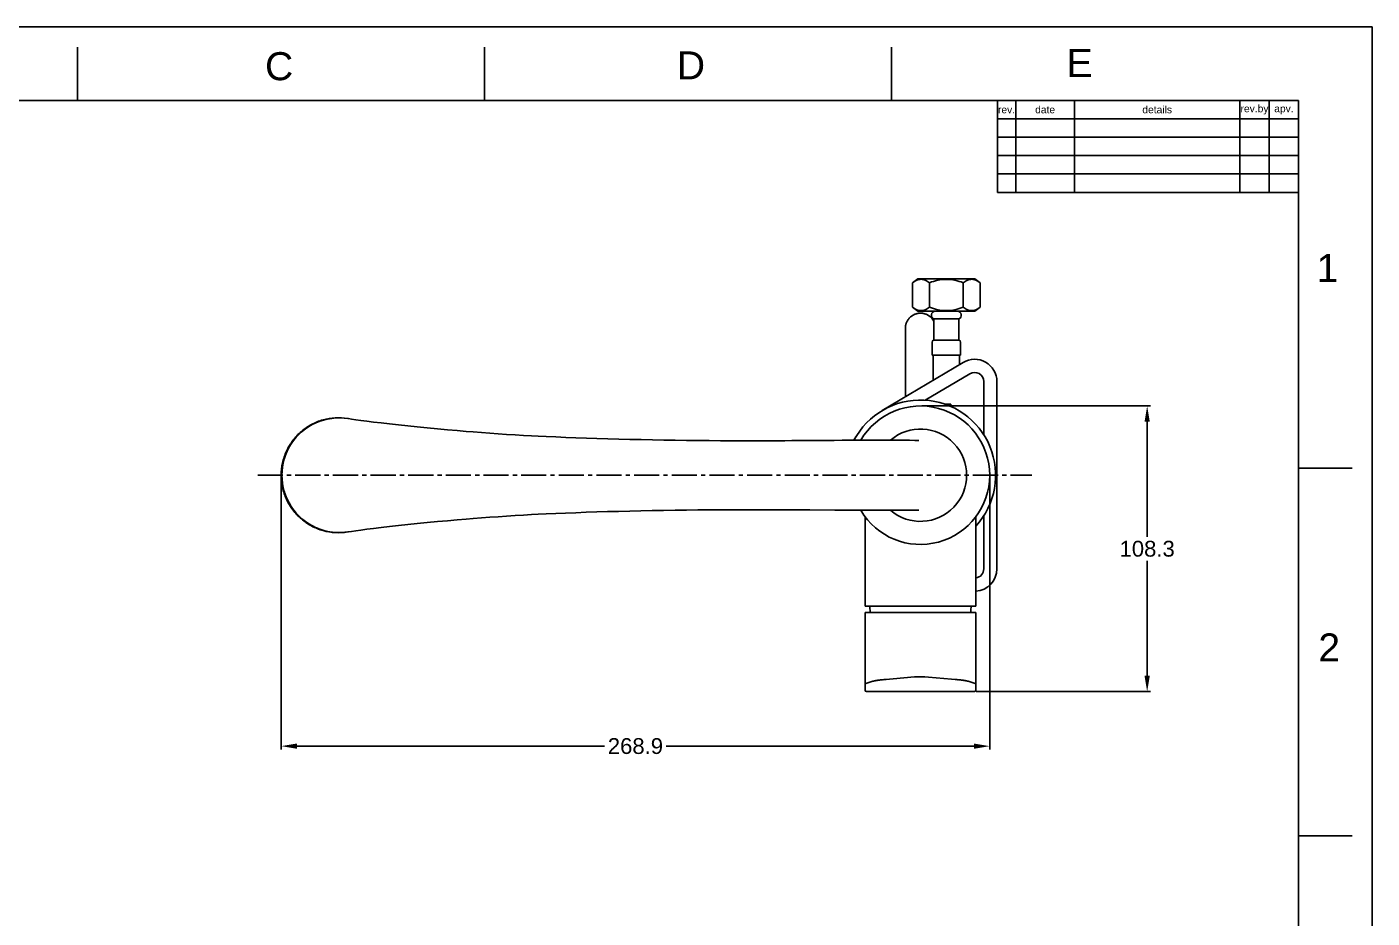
# Model space of a CAD drawing. Header units: millimetres. Extents: x 6330 to 7158, y 1153 to 2324.
# Drawn here: x 6648 to 7158, y 1986 to 2324 of the extents above; entities that cross this region are included whole.
import ezdxf

# ---------------------------------------------------------------- set-up
doc = ezdxf.new("R2010")
doc.units = ezdxf.units.MM
doc.linetypes.add('CENTER2', pattern=[28.575, 19.05, -3.175, 3.175, -3.175])
for name, color, linetype in [('02___PRT_ALL_AXES', 7, 'Continuous'), ('CENTER', 1, 'CENTER2'), ('TEXT', 2, 'Continuous')]:
    doc.layers.add(name, color=color, linetype=linetype)
doc.layers.add('DIM', color=3, linetype='Continuous', lineweight=9)
doc.styles.get("Standard").update_dxf_attribs({"font": 'arial.ttf'})
doc.dimstyles.new('사본(2) STANDARD', dxfattribs={"dimscale": 0, "dimtxt": 4, "dimasz": 4, "dimexe": 1.25, "dimexo": 0.625, "dimgap": 1.5, "dimtad": 3, "dimtih": 1, "dimtoh": 1, "dimdec": 1, "dimzin": 9, "dimdsep": 46, "dimtxsty": 'Standard', "dimcen": 2.5, "dimclrd": 3, "dimclre": 3, "dimclrt": 4, "dimadec": 0, "dimazin": 0, "dimtfac": 1, "dimtdec": 1, "dimtmove": 0, "dimatfit": 3, "dimfxl": 1.25, "dimtfill": 1, "dimtolj": 1, "dimtzin": 0, "dimarcsym": 0})

# ---------------------------------------------------------------- blocks, each defined once
blk = doc.blocks.new('*D18')
at = {"layer": 'Defpoints', "color": 0, "transparency": 16777216}
for p in [(6744.28, 2154.2), (7013.19, 2154.2), (7013.19, 2051.43)]:
    blk.add_point(p, dxfattribs=at)
at = {"layer": 'DIM', "color": 3, "lineweight": -2, "transparency": 16777216}
for p, q in [((6744.28, 2153.57), (6744.28, 2050.18)), ((7013.19, 2153.57), (7013.19, 2050.18)), ((6750.28, 2051.43), (6867.06, 2051.43)), ((7007.19, 2051.43), (6890.42, 2051.43))]:
    blk.add_line(p, q, dxfattribs=at)
at = {"layer": 'DIM', "color": 3, "transparency": 16777216}
for points in [[(6750.28, 2052.43), (6750.28, 2050.43), (6744.28, 2051.43)], [(7007.19, 2052.43), (7007.19, 2050.43), (7013.19, 2051.43)]]:
    blk.add_solid(points, dxfattribs=at)
at = {"layer": 'DIM', "color": 4, "transparency": 16777216, "insert": (6878.74, 2051.43), "char_height": 6, "attachment_point": 5, "bg_fill": 3, "box_fill_scale": 1.1, "bg_fill_color": 256, "bg_fill_true_color": 13158600, "bg_fill_transparency": 0}
blk.add_mtext('\\A1;268.9', dxfattribs=at)
blk = doc.blocks.new('*D19')
at = {"layer": 'Defpoints', "color": 0, "transparency": 16777216}
for p in [(6986.93, 2180.46), (7072.96, 2180.46), (7007.44, 2072.11)]:
    blk.add_point(p, dxfattribs=at)
at = {"layer": 'DIM', "color": 3, "lineweight": -2, "transparency": 16777216}
for p, q in [((6987.56, 2180.46), (7074.21, 2180.46)), ((7072.96, 2174.46), (7072.96, 2130.85)), ((7072.96, 2078.11), (7072.96, 2121.72)), ((7008.07, 2072.11), (7074.21, 2072.11))]:
    blk.add_line(p, q, dxfattribs=at)
at = {"layer": 'DIM', "color": 3, "transparency": 16777216}
for points in [[(7071.96, 2174.46), (7073.96, 2174.46), (7072.96, 2180.46)], [(7071.96, 2078.11), (7073.96, 2078.11), (7072.96, 2072.11)]]:
    blk.add_solid(points, dxfattribs=at)
at = {"layer": 'DIM', "color": 4, "transparency": 16777216, "insert": (7072.96, 2126.28), "char_height": 6, "attachment_point": 5, "bg_fill": 3, "box_fill_scale": 1.1, "bg_fill_color": 256, "bg_fill_true_color": 13158600, "bg_fill_transparency": 0}
blk.add_mtext('\\A1;108.3', dxfattribs=at)

msp = doc.modelspace()

# ---------------------------------------------------------------- linework, layer by layer
at = {"color": 7, "linetype": 'Continuous'}
for p, q in [((6330.03, 2324.25), (7158.33, 2324.25)), ((7158.33, 2324.25), (7158.33, 1152.91)), ((6666.93, 2296.36), (6666.93, 2316.63)), ((6821.43, 2296.36), (6821.43, 2316.63)), ((6975.94, 2296.36), (6975.94, 2316.63)), ((7130.44, 2296.36), (6357.92, 2296.36)), ((7130.44, 1180.8), (7130.44, 2296.36)), ((6983.91, 2227.22), (6985.92, 2228.72)), ((6983.91, 2217.91), (6983.91, 2227.22)), ((7007.56, 2228.72), (6985.92, 2228.72)), ((6990.33, 2217.91), (6990.33, 2227.22)), ((7003.15, 2217.91), (7003.15, 2227.22)), ((7009.56, 2227.22), (7007.56, 2228.72)), ((7009.56, 2217.91), (7009.56, 2227.22)), ((6985.92, 2216.41), (6983.91, 2217.91)), ((7007.56, 2216.41), (6985.92, 2216.41)), ((7007.56, 2216.41), (7009.56, 2217.91)), ((6981.18, 2209.89), (6981.18, 2209.95)), ((6981.18, 2209.94), (6981.18, 2209.91)), ((6981.18, 2209.64), (6981.18, 2209.92)), ((6981.18, 2209.32), (6981.18, 2209.64)), ((6981.18, 2207.94), (6981.18, 2208.48)), ((6981.18, 2205.13), (6981.18, 2207.94)), ((6991.99, 2205.41), (7001.49, 2205.41)), ((6981.18, 2198.77), (6981.18, 2199.32)), ((6981.18, 2194.69), (6981.18, 2198.77)), ((6981.18, 2195.99), (6981.18, 2196.4)), ((6991.74, 2190.25), (6991.74, 2199.71)), ((7001.74, 2196.21), (7001.74, 2199.71)), ((6981.18, 2183.96), (6981.18, 2195.09)), ((7005.65, 2192.72), (6988.75, 2182.65)), ((6981.18, 2189.21), (6981.18, 2189.6)), ((7010.94, 2169.57), (7010.94, 2189.71)), ((6984.95, 2180.38), (6984.94, 2180.38)), ((6998.48, 2181.21), (6996.03, 2181.21)), ((6998.48, 2180.25), (6998.48, 2181.21)), ((6954.16, 2167.42), (6957.16, 2167.44)), ((6957.16, 2167.44), (6959.86, 2167.45)), ((6959.86, 2167.45), (6962.31, 2167.47)), ((6962.31, 2167.47), (6964.52, 2167.48)), ((6964.52, 2167.48), (6966.54, 2167.48)), ((6966.54, 2167.48), (6968.37, 2167.49)), ((6968.37, 2167.49), (6970.05, 2167.49)), ((6970.05, 2167.49), (6971.58, 2167.49)), ((6971.58, 2167.49), (6972.98, 2167.49)), ((6972.98, 2167.49), (6974.26, 2167.49)), ((6974.26, 2167.49), (6975.44, 2167.49)), ((6975.44, 2167.49), (6977.03, 2167.49)), ((6977.03, 2167.49), (6978.43, 2167.48)), ((6978.43, 2167.48), (6979.66, 2167.48)), ((6979.66, 2167.48), (6981.09, 2167.47)), ((6981.09, 2167.47), (6982.81, 2167.45)), ((6982.81, 2167.45), (6984.79, 2167.43)), ((6984.79, 2167.43), (6985.33, 2167.43)), ((6985.33, 2167.43), (6985.75, 2167.43)), ((6985.75, 2167.43), (6985.99, 2167.43)), ((6985.99, 2167.43), (6986.16, 2167.43)), ((6986.16, 2167.43), (6986.24, 2167.43)), ((7130.44, 2156.92), (7150.71, 2156.92)), ((6954.45, 2140.97), (6944.95, 2141.04)), ((6958.27, 2140.95), (6954.45, 2140.97)), ((6960.55, 2140.94), (6958.27, 2140.95)), ((6962.63, 2140.93), (6960.55, 2140.94)), ((6964.55, 2140.92), (6962.63, 2140.93)), ((6966.31, 2140.91), (6964.55, 2140.92)), ((6967.94, 2140.91), (6966.31, 2140.91)), ((6969.44, 2140.9), (6967.94, 2140.91)), ((6970.82, 2140.9), (6969.44, 2140.9)), ((6972.11, 2140.9), (6970.82, 2140.9)), ((6973.86, 2140.9), (6972.11, 2140.9)), ((6975.42, 2140.9), (6973.86, 2140.9)), ((6976.81, 2140.91), (6975.42, 2140.9)), ((6978.45, 2140.91), (6976.81, 2140.91)), ((6980.19, 2140.92), (6978.45, 2140.91)), ((6982.38, 2140.94), (6980.19, 2140.92)), ((6985.53, 2140.97), (6985.12, 2140.96)), ((6985.86, 2140.97), (6985.53, 2140.97)), ((6986.1, 2140.97), (6985.86, 2140.97)), ((6986.22, 2140.97), (6986.1, 2140.97)), ((6986.27, 2140.97), (6986.22, 2140.97)), ((6986.29, 2140.97), (6986.27, 2140.97)), ((7010.94, 2118.68), (7010.94, 2138.82)), ((6976.3, 2130.19), (6976.31, 2130.19)), ((6997.55, 2130.19), (6997.57, 2130.19)), ((6965.93, 2102.12), (6973.83, 2102.12)), ((6965.93, 2102.12), (6965.93, 2074.81)), ((6967.93, 2102.12), (7007.94, 2102.12)), ((7007.94, 2102.12), (7007.94, 2074.78)), ((6965.93, 2074.78), (6965.93, 2072.61)), ((6972.75, 2076.64), (6973.15, 2076.67)), ((7000.04, 2076.72), (7000.38, 2076.7)), ((7000.38, 2076.7), (7000.79, 2076.67)), ((7000.87, 2076.66), (7001.04, 2076.65)), ((7001.04, 2076.65), (7001.36, 2076.62)), ((7007.94, 2072.61), (7007.94, 2074.78)), ((7007.44, 2072.11), (6966.43, 2072.11)), ((6973.79, 2072.11), (6966.43, 2072.11)), ((7130.44, 2017.47), (7150.71, 2017.47))]:
    msp.add_line(p, q, dxfattribs=at)
for p, q in [((7016.1, 2296.36), (7016.1, 2261.5)), ((7023.07, 2296.36), (7023.07, 2261.5)), ((7045.38, 2296.36), (7045.38, 2261.5)), ((7108.13, 2296.36), (7108.13, 2261.5)), ((7119.29, 2296.36), (7119.29, 2261.5)), ((7130.44, 2289.39), (7016.1, 2289.39)), ((7130.44, 2282.42), (7016.1, 2282.42)), ((7130.44, 2275.44), (7016.1, 2275.44)), ((7130.44, 2268.47), (7016.1, 2268.47)), ((7130.44, 2261.5), (7016.1, 2261.5))]:
    msp.add_line(p, q)
for points in [[(6981.18, 2209.91), (6981.19, 2210.14), (6981.2, 2210.37), (6981.22, 2210.59), (6981.25, 2210.82), (6981.29, 2211.05), (6981.34, 2211.27), (6981.4, 2211.5), (6981.47, 2211.73), (6981.55, 2211.95), (6981.64, 2212.17), (6981.74, 2212.39), (6981.85, 2212.6), (6981.96, 2212.81), (6982.08, 2213.01), (6982.22, 2213.21), (6982.36, 2213.4), (6982.5, 2213.58), (6982.66, 2213.76), (6982.82, 2213.94), (6982.99, 2214.1), (6983.17, 2214.26), (6983.35, 2214.41), (6983.54, 2214.56), (6983.73, 2214.69), (6983.93, 2214.82), (6984.14, 2214.94), (6984.35, 2215.05), (6984.56, 2215.15), (6984.78, 2215.25), (6985, 2215.33), (6985.22, 2215.41), (6985.45, 2215.47), (6985.68, 2215.53), (6985.91, 2215.58), (6986.15, 2215.61), (6986.38, 2215.64), (6986.62, 2215.66), (6986.86, 2215.67), (6986.93, 2215.67)], [(6986.93, 2215.67), (6987.02, 2215.67), (6987.26, 2215.66), (6987.5, 2215.64), (6987.73, 2215.61), (6987.96, 2215.57), (6988.2, 2215.53), (6988.43, 2215.47), (6988.65, 2215.4), (6988.88, 2215.33), (6989.1, 2215.24), (6989.32, 2215.15), (6989.53, 2215.05), (6989.74, 2214.94), (6989.94, 2214.82), (6990.14, 2214.69), (6990.34, 2214.55), (6990.52, 2214.41), (6990.71, 2214.26), (6990.88, 2214.1), (6991.05, 2213.93), (6991.21, 2213.76), (6991.37, 2213.58), (6991.51, 2213.39), (6991.65, 2213.2), (6991.78, 2213.01), (6991.91, 2212.8), (6991.99, 2212.66)], [(6981.18, 2208.47), (6981.18, 2208.92), (6981.18, 2209.32)], [(6981.18, 2199.87), (6981.18, 2200.92), (6981.18, 2201.43), (6981.18, 2201.93), (6981.18, 2202.43), (6981.18, 2202.91), (6981.18, 2205.13)], [(6981.18, 2196.81), (6981.18, 2197.21), (6981.18, 2197.61), (6981.18, 2198), (6981.18, 2199.96)], [(6981.18, 2190.09), (6981.18, 2190.58), (6981.18, 2191.06), (6981.18, 2192.93)], [(6769.82, 2175.67), (6771, 2175.49), (6772.58, 2175.26), (6774.48, 2175), (6776.75, 2174.71), (6779.39, 2174.37), (6782.27, 2174.02), (6785.39, 2173.66), (6788.77, 2173.27), (6792.3, 2172.89), (6795.96, 2172.51), (6799.76, 2172.14), (6803.59, 2171.78), (6807.38, 2171.44), (6811.14, 2171.11), (6814.46, 2170.83)], [(6814.46, 2170.83), (6817.2, 2170.61), (6820.34, 2170.37), (6823.51, 2170.14), (6826.69, 2169.92), (6829.86, 2169.7), (6833.04, 2169.5), (6836.2, 2169.31), (6839.32, 2169.13), (6841.88, 2169)], [(6841.88, 2169), (6844.9, 2168.86), (6848.55, 2168.7), (6852.3, 2168.55), (6856.16, 2168.4), (6860.11, 2168.27), (6864.14, 2168.14), (6868.25, 2168.02), (6872.42, 2167.9), (6876.64, 2167.8), (6880.91, 2167.71), (6885.2, 2167.62), (6889.52, 2167.54), (6893.84, 2167.47), (6898.16, 2167.42), (6902.46, 2167.37), (6906.74, 2167.33), (6910.99, 2167.3), (6915.19, 2167.27), (6919.33, 2167.26), (6923.4, 2167.26), (6926.91, 2167.27)], [(6926.91, 2167.27), (6929.62, 2167.27), (6932.64, 2167.29), (6935.47, 2167.3), (6938.1, 2167.31), (6940.55, 2167.33), (6942.86, 2167.34)], [(6942.86, 2167.34), (6947.07, 2167.37), (6948.99, 2167.38), (6950.81, 2167.4), (6954.16, 2167.42)], [(6841.88, 2139.39), (6839.32, 2139.26), (6836.2, 2139.09), (6833.04, 2138.9), (6829.86, 2138.69), (6826.69, 2138.48), (6823.51, 2138.25), (6820.34, 2138.02), (6817.2, 2137.78), (6814.46, 2137.56)], [(6926.91, 2141.13), (6923.39, 2141.13), (6919.31, 2141.13), (6915.16, 2141.12), (6910.95, 2141.1), (6906.69, 2141.07), (6902.41, 2141.03), (6898.1, 2140.98), (6893.77, 2140.92), (6889.45, 2140.85), (6885.13, 2140.77), (6880.83, 2140.69), (6876.57, 2140.59), (6872.35, 2140.49), (6868.18, 2140.38), (6864.08, 2140.26), (6860.05, 2140.13), (6856.11, 2139.99), (6852.26, 2139.85), (6848.52, 2139.69), (6844.88, 2139.53), (6841.88, 2139.39)], [(6944.95, 2141.04), (6941.08, 2141.06), (6938.98, 2141.07), (6936.76, 2141.09), (6934.4, 2141.1), (6931.88, 2141.11), (6929.22, 2141.12), (6926.91, 2141.13)], [(6985.12, 2140.96), (6984.31, 2140.96), (6984.16, 2140.96), (6983.99, 2140.95), (6983.82, 2140.95), (6983.64, 2140.95), (6982.38, 2140.94)], [(6814.46, 2137.56), (6811.14, 2137.28), (6807.38, 2136.95), (6803.59, 2136.61), (6799.76, 2136.25), (6795.96, 2135.88), (6792.3, 2135.5), (6788.77, 2135.12), (6785.39, 2134.74), (6782.27, 2134.37), (6779.39, 2134.02), (6776.75, 2133.69), (6774.48, 2133.39), (6772.58, 2133.13), (6771, 2132.91), (6769.82, 2132.72)], [(6973.15, 2076.67), (6973.4, 2076.69), (6973.82, 2076.72)]]:
    msp.add_lwpolyline(points, dxfattribs=at)
msp.add_lwpolyline([(6966.24, 2075.24), (6966.52, 2075.35), (6966.94, 2075.5), (6967.34, 2075.64), (6967.73, 2075.76), (6968.11, 2075.87), (6968.47, 2075.97), (6968.81, 2076.06), (6969.14, 2076.13), (6969.46, 2076.2), (6969.75, 2076.26), (6970.03, 2076.31), (6970.3, 2076.36), (6970.55, 2076.39), (6970.79, 2076.43), (6971.02, 2076.46), (6971.23, 2076.49), (6971.44, 2076.51), (6971.65, 2076.54), (6971.85, 2076.56), (6972.06, 2076.58), (6972.28, 2076.6), (6972.51, 2076.62), (6984.65, 2077.67, -0.044193), (6989.94, 2077.66), (7001.59, 2076.6), (7001.8, 2076.58), (7002.01, 2076.56), (7002.22, 2076.54), (7002.43, 2076.51), (7002.63, 2076.49), (7002.85, 2076.46), (7003.08, 2076.43), (7003.32, 2076.39), (7003.57, 2076.36), (7003.83, 2076.31), (7004.11, 2076.26), (7004.41, 2076.2), (7004.72, 2076.13), (7005.05, 2076.06), (7005.4, 2075.97), (7005.76, 2075.87), (7006.14, 2075.76), (7006.53, 2075.64), (7006.93, 2075.5), (7007.35, 2075.35), (7007.63, 2075.24)], format="xyb", dxfattribs=at)
for centre, radius, start, end in [((6992.04, 2204.71), 0.7, 94.096, 180), ((7001.44, 2204.71), 0.7, 0, 85.904), ((7007.44, 2189.71), 3.5, 0, 120.7939), ((6766.32, 2154.2), 21.76, 80.8582, 279.1724), ((6766.32, 2154.2), 21.76, 80.7427, 81.494), ((6986.93, 2154.2), 17.51, 229.4581, 130.5407), ((6766.32, 2154.2), 21.76, 278.506, 279.2573), ((7007.44, 2118.68), 3.5, 278.2132, 0), ((6968.22, 2104.02), 0.5, 90, 184.915), ((7005.65, 2104.02), 0.5, 355.085, 90), ((6966.43, 2074.78), 0.5, 112.091, 180), ((7007.44, 2074.78), 0.5, 0, 67.909), ((6966.43, 2072.61), 0.5, 180, 270), ((7007.44, 2072.61), 0.5, 270, 0)]:
    msp.add_arc(centre, radius, start, end, dxfattribs=at)
for points, knots in [([(6990.33, 2227.22), (6989.84, 2227.58), (6989.07, 2228.07), (6987.96, 2228.44), (6987.12, 2228.54), (6986.28, 2228.44), (6985.17, 2228.07), (6984.4, 2227.58), (6983.91, 2227.22)], [0, 0, 0, 0, 0.260962, 0.382404, 0.5, 0.617596, 0.739038, 1, 1, 1, 1]), ([(7003.15, 2227.22), (7002.12, 2227.6), (7000.02, 2228.25), (6996.74, 2228.63), (6993.45, 2228.25), (6991.35, 2227.6), (6990.33, 2227.22)], [0, 0, 0, 0, 0.250096, 0.5, 0.749904, 1, 1, 1, 1]), ([(7009.56, 2227.22), (7009.07, 2227.58), (7008.31, 2228.07), (7007.19, 2228.44), (7006.35, 2228.54), (7005.52, 2228.44), (7004.4, 2228.07), (7003.64, 2227.58), (7003.15, 2227.22)], [0, 0, 0, 0, 0.260962, 0.382404, 0.5, 0.617596, 0.739038, 1, 1, 1, 1]), ([(6990.33, 2217.91), (6989.84, 2217.55), (6989.07, 2217.06), (6987.96, 2216.69), (6987.12, 2216.6), (6986.28, 2216.69), (6985.17, 2217.06), (6984.4, 2217.55), (6983.91, 2217.91)], [0, 0, 0, 0, 0.260962, 0.382404, 0.5, 0.617596, 0.739038, 1, 1, 1, 1]), ([(7003.15, 2217.91), (7002.12, 2217.53), (7000.02, 2216.88), (6996.74, 2216.5), (6993.45, 2216.88), (6991.35, 2217.53), (6990.33, 2217.91)], [0, 0, 0, 0, 0.250096, 0.5, 0.749904, 1, 1, 1, 1]), ([(7009.56, 2217.91), (7009.07, 2217.55), (7008.31, 2217.06), (7007.19, 2216.69), (7006.35, 2216.6), (7005.52, 2216.69), (7004.4, 2217.06), (7003.64, 2217.55), (7003.15, 2217.91)], [0, 0, 0, 0, 0.260962, 0.382404, 0.5, 0.617596, 0.739038, 1, 1, 1, 1]), ([(6769.54, 2175.72), (6767.99, 2175.97), (6764.83, 2176.14), (6760.15, 2175.36), (6755.75, 2173.6), (6751.83, 2170.93), (6748.57, 2167.48), (6746.14, 2163.41), (6744.63, 2158.91), (6744.28, 2155.77), (6744.28, 2154.2)], [0, 0, 0, 0, 0.124999, 0.249998, 0.374997, 0.499997, 0.624996, 0.749997, 0.874999, 1, 1, 1, 1]), ([(6769.54, 2132.68), (6767.99, 2132.42), (6764.83, 2132.26), (6760.15, 2133.03), (6755.75, 2134.8), (6751.83, 2137.47), (6748.57, 2140.92), (6746.14, 2144.99), (6744.63, 2149.48), (6744.28, 2152.63), (6744.28, 2154.2)], [0, 0, 0, 0, 0.125, 0.249999, 0.374998, 0.499998, 0.624998, 0.749999, 0.874996, 1, 1, 1, 1]), ([(6769.54, 2132.68), (6766.48, 2132.22), (6760.08, 2132.63), (6753.06, 2136.46), (6748.8, 2141.02), (6746.39, 2145.06), (6744.89, 2149.52), (6744.57, 2152.64), (6744.56, 2154.2)], [0, 0, 0, 0, 0.249276, 0.498552, 0.623915, 0.749271, 0.87464, 1, 1, 1, 1])]:
    msp.add_open_spline(points, degree=3, knots=knots, dxfattribs=at)
at = {"layer": '02___PRT_ALL_AXES', "color": 7, "linetype": 'Continuous'}
for p, q in [((7001.49, 2213.51), (6991.99, 2213.51)), ((6991.99, 2205.41), (6991.99, 2213.51)), ((7001.49, 2205.41), (7001.49, 2213.51)), ((6991.33, 2199.71), (6991.33, 2204.71)), ((7002.14, 2199.71), (7002.14, 2204.71)), ((7003.09, 2197.02), (6972.34, 2178.69)), ((7002.14, 2199.71), (6991.33, 2199.71)), ((7015.94, 2118.68), (7015.94, 2189.71)), ((7015.94, 2175.21), (7015.94, 2189.71)), ((6961.65, 2167.46), (6962.44, 2168.79)), ((6965.93, 2138.44), (6965.93, 2104.52)), ((7007.94, 2138.44), (7007.94, 2104.52)), ((6965.93, 2104.52), (6973.82, 2104.52)), ((7007.94, 2104.52), (6965.93, 2104.52))]:
    msp.add_line(p, q, dxfattribs=at)
for centre, radius, start, end in [((6992.54, 2214.91), 1.5, 92.029, 248.4062), ((7000.94, 2214.91), 1.5, 291.5938, 87.971), ((7007.44, 2189.71), 8.5, 0, 120.7939), ((6986.93, 2154.2), 28.51, 317.4631, 152.27), ((6986.93, 2154.2), 26.26, 210.3743, 149.6257), ((7007.44, 2118.68), 8.5, 273.3723, 0), ((6999.61, 2106.72), 32.01, 184.915, 188.2635), ((6974.25, 2106.72), 32.01, 351.7365, 355.085)]:
    msp.add_arc(centre, radius, start, end, dxfattribs=at)
at = {"layer": 'CENTER', "color": 1, "linetype": 'CENTER2', "ltscale": 0.5}
msp.add_line((6735.37, 2154.2), (7029.22, 2154.2), dxfattribs=at)

# ---------------------------------------------------------------- texts
at = {"char_height": 10.63, "attachment_point": 5}
for s, width, insert in [('C', 13.9445, (6743.51, 2309.28)), ('D', 13.9445, (6899.81, 2309.67)), ('E', 13.9445, (7047.33, 2310.56)), ('1', 69.7226, (7141.39, 2232.78)), ('2', 69.7226, (7142.06, 2088.87))]:
    msp.add_mtext_dynamic_manual_height_columns(s, width=width, gutter_width=17.43, heights=[0], dxfattribs=dict(at, insert=insert))
at = {"layer": 'TEXT', "char_height": 2.789, "attachment_point": 5}
for s, width, insert in [('rev.', 6.9723, (7019.59, 2292.87)), ('date', 22.3112, (7034.23, 2292.87)), ('details', 62.7504, (7076.76, 2292.87)), ('rev.by', 11.1556, (7113.71, 2292.87)), ('apv.', 11.1556, (7124.87, 2292.87))]:
    msp.add_mtext_dynamic_manual_height_columns(s, width=width, gutter_width=17.43, heights=[0], dxfattribs=dict(at, insert=insert))

# ---------------------------------------------------------------- next in the draw order: dimensions: what is measured, and where the dimension line sits
at = {"layer": 'DIM'}
dim = msp.add_linear_dim(base=(7013.19, 2051.43), p1=(6744.28, 2154.2), p2=(7013.19, 2154.2), dimstyle='사본(2) STANDARD', override={"dimscale": 1, "dimtxt": 6, "dimasz": 6, "dimtad": 0}, dxfattribs=at)
dim.commit()
dim.dimension.update_dxf_attribs({"geometry": '*D18', "text_midpoint": (6878.74, 2051.43)})

# ---------------------------------------------------------------- next in the draw order: dimensions: what is measured, and where the dimension line sits
dim = msp.add_linear_dim(base=(7072.964, 2180.4571), p1=(7007.4412, 2072.1083), p2=(6986.9333, 2180.4571), angle=90, dimstyle='사본(2) STANDARD', override={"dimscale": 1, "dimtxt": 6, "dimasz": 6, "dimtad": 0}, dxfattribs=at)
dim.commit()
dim.dimension.update_dxf_attribs({"geometry": '*D19', "text_midpoint": (7072.964, 2126.2827)})

doc.saveas('drawing.dxf')
